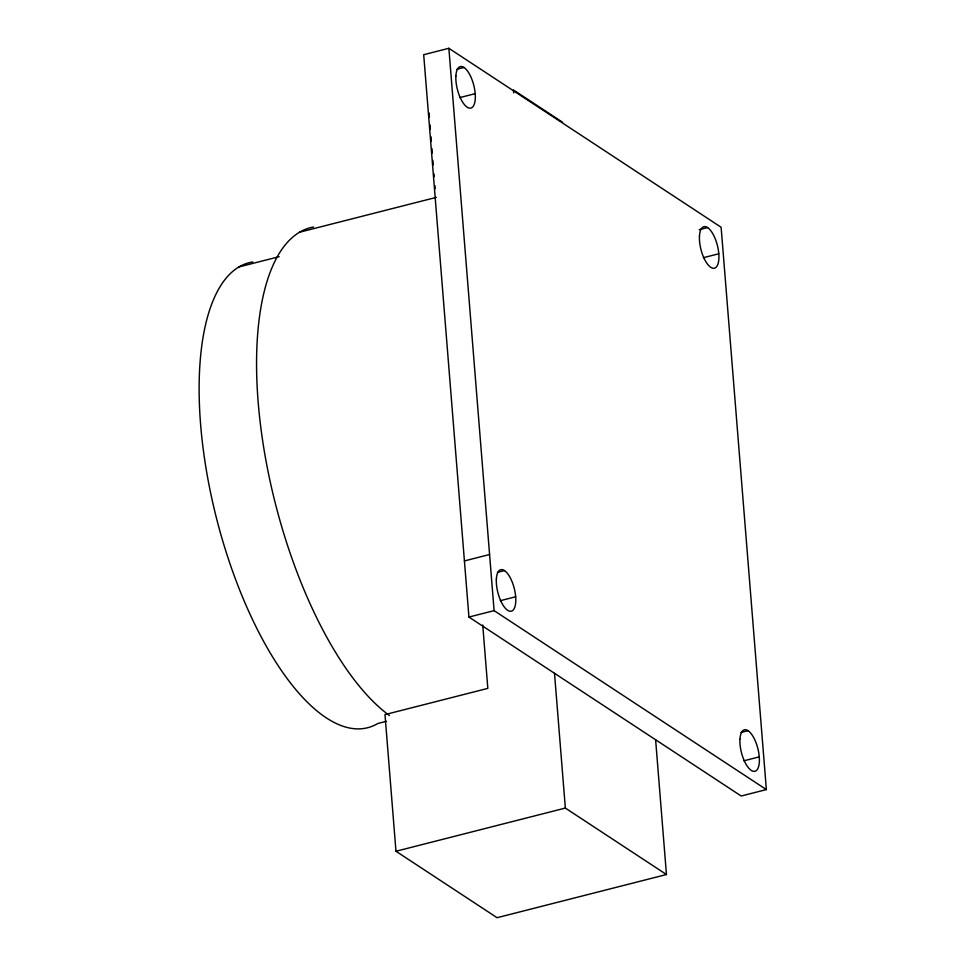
<?xml version="1.0" encoding="UTF-8"?>
<svg xmlns="http://www.w3.org/2000/svg" width="966" height="966" viewBox="0 0 966 966"><rect width="100%" height="100%" fill="white"/><g stroke="black" fill="none" stroke-linecap="round" stroke-linejoin="round"><path stroke-width="1.45" d="M448.864 48.3L423.688 54.712L468.933 617.057L741.188 796.008L766.364 789.584L721.119 227.251L448.864 48.3L494.097 610.633L766.364 789.584M456.99 69.25L463.982 67.475M459.816 97.59L475.2 93.666M299.545 232.226L436.294 197.378M238.988 266.918L279.162 256.678M699.179 229.715L707.571 227.578M703.405 257.693L718.789 253.768M464.417 560.932L489.593 554.508M497.466 572.355L504.457 570.58M500.291 600.695L515.675 596.771M468.933 617.057L494.097 610.633M386.448 721.3L377.839 723.486A239.942 94.765 75.7 0 1 218.908 527.448A239.942 94.765 75.7 0 1 252.766 261.955M741.055 732.457L748.046 730.682M743.88 760.797L759.264 756.873M482.734 625.002L487.83 688.384L384.987 714.598L395.975 851.251L565.351 808.071L666.455 874.532L655.612 739.751M666.455 874.532L497.079 917.7L395.975 851.251M562.635 122.296L513.441 89.959L513.683 92.929M554.508 673.302L565.351 808.071M429.049 112.986L429.411 117.441M430.003 124.856L430.365 129.299M430.969 136.713L431.319 141.169M431.923 148.583L432.273 153.039M432.877 160.453L433.227 164.896M433.951 173.795L434.181 176.766M434.905 185.665L435.135 188.636M389.395 715.504A258.731 102.191 75.7 0 1 263.114 443.817A258.731 102.191 75.7 0 1 313.539 227.022M699.456 236.199A21.409 8.453 75.7 0 0 713.198 268.27A21.409 8.453 75.7 0 0 714.84 237.865A21.409 8.453 75.7 0 0 699.456 236.199M455.88 76.097A21.409 8.453 75.7 0 0 469.609 108.168A21.409 8.453 75.7 0 0 471.251 77.763A21.409 8.453 75.7 0 0 455.88 76.097M496.355 579.189A21.409 8.453 75.7 0 0 510.096 611.273A21.409 8.453 75.7 0 0 511.726 580.868A21.409 8.453 75.7 0 0 496.355 579.189M739.944 739.304A21.409 8.453 75.7 0 0 753.673 771.375A21.409 8.453 75.7 0 0 755.315 740.97A21.409 8.453 75.7 0 0 739.944 739.304"/></g></svg>
